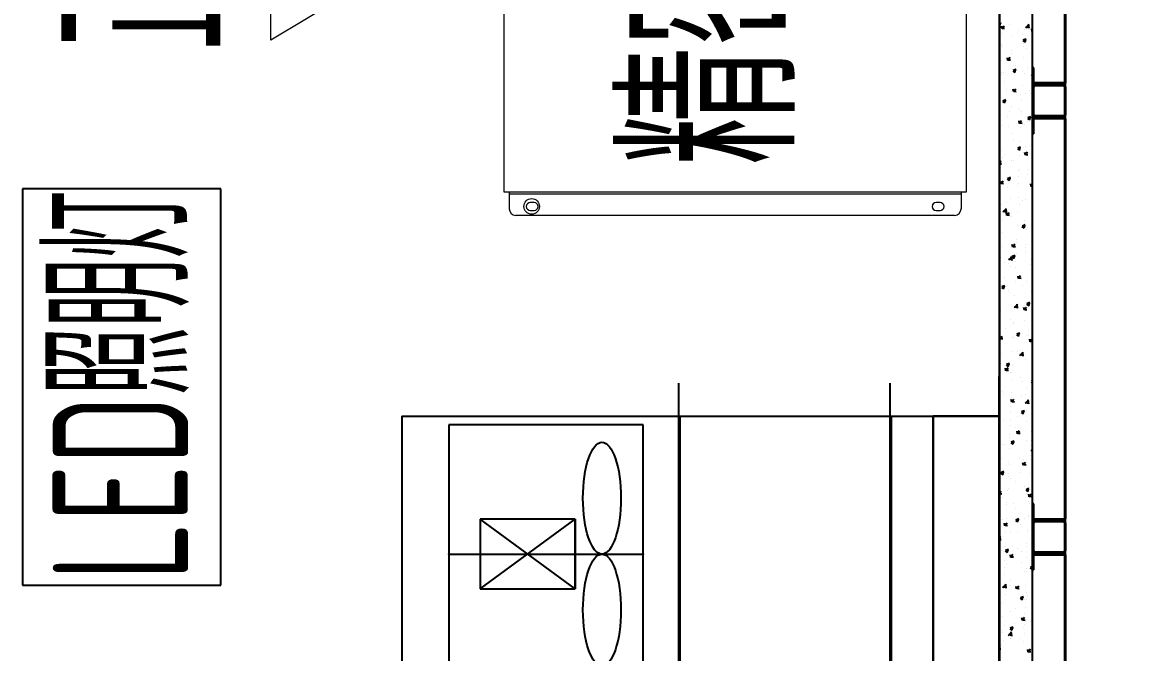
# Model space of a CAD drawing. Extents: x 758840 to 1108724, y -102573 to 143521.
# Drawn here: x 862111 to 863814, y 71585 to 72539 of the extents above; entities that cross this region are included whole.
import ezdxf
from ezdxf.enums import TextEntityAlignment as Align

# ---------------------------------------------------------------- set-up
doc = ezdxf.new("R2010")
doc.units = 0
doc.header["$LTSCALE"] = 1000
doc.header["$MEASUREMENT"] = 0
doc.linetypes.add('DASHDOT', pattern=[1, 0.5, -0.25, 0, -0.25])
for name, color, linetype in [('02电气-设备', 255, 'Continuous'), ('0421-暖通-风管-变压器区域排风', 3, 'Continuous'), ('DX', 3, 'DASHDOT'), ('LWIRE', 1, 'Continuous')]:
    doc.layers.add(name, color=color, linetype=linetype)
doc.layers.add('ACS_KT_LH', color=51, linetype='ACS-LH', lineweight=60)
doc.styles.add('Huarun_ziti', font='gbenor.shx', dxfattribs={"width": 0.7, "bigfont": 'gbcbig.shx'})
doc.styles.get("Standard").update_dxf_attribs({"font": 'gbenor.shx', "bigfont": 'gbcbig.shx'})
doc.styles.add('TSSD_Dimension', font='Tssdeng.shx', dxfattribs={"width": 0.7, "bigfont": 'tssdchn.shx'})
doc.styles.add('宋体', font='', dxfattribs={"width": 0.7})
doc.styles.get('宋体').set_extended_font_data('SimSun')
doc.linetypes.add('ACS-LH', pattern='A,1,-0.25,1,-0.25,1,-0.25,1,-0.4,["LH",宋体,S=0.25,R=0,X=-0.2,Y=-0.1],-0.4', length=5.55)

# ---------------------------------------------------------------- blocks, each defined once
blk = doc.blocks.new('空调新风一体机')
at = {"layer": 'ACS_KT_LH', "linetype": 'ByBlock', "lineweight": 15}
for p, q in [((304.8, 1052.5), (632.7, 1052.5)), ((468.7, 779.5), (304.8, 1052.5)), ((632.7, 1052.5), (468.7, 779.5))]:
    blk.add_line(p, q, dxfattribs=at)
at = {"layer": 'DX', "linetype": 'ByBlock', "lineweight": 13}
for p, q in [((39.6, 18.1), (39.6, 681.8)), ((71.9, 691.8), (49.6, 691.8)), ((71.9, 8.1), (71.9, 691.8)), ((74.6, 691.8), (71.9, 691.8)), ((74.6, 8.1), (74.6, 691.8)), ((875.4, 691.8), (875.4, 8.1)), ((875.4, 691.8), (878.1, 691.8)), ((878.1, 691.8), (878.1, 8.1)), ((878.1, 691.8), (900.4, 691.8)), ((910.4, 681.8), (910.4, 18.1)), ((47, 660), (47, 654)), ((59, 654), (59, 660)), ((891, 660), (891, 654)), ((903, 654), (903, 660)), ((47, 46), (47, 40)), ((59, 40), (59, 46)), ((891, 46), (891, 40)), ((903, 40), (903, 46)), ((71.9, 8.1), (49.6, 8.1)), ((74.6, 8.1), (71.9, 8.1)), ((875.4, 8.1), (878.1, 8.1)), ((878.1, 8.1), (900.4, 8.1))]:
    blk.add_line(p, q, dxfattribs=at)
blk.add_lwpolyline([(75, 700), (75, 0), (875, 0), (875, 700)], close=True, dxfattribs=at)
blk.add_circle((53.1, 657.8), 11.8, dxfattribs=at)
for centre, radius, start, end in [((49.6, 681.8), 10, 90, 180), ((900.4, 681.8), 10, 0, 90), ((53, 660), 6, 0, 180), ((897, 660), 6, 0, 180), ((53, 654), 6, 180, 0), ((897, 654), 6, 180, 0), ((53, 46), 6, 0, 180), ((897, 46), 6, 0, 180), ((53, 40), 6, 180, 0), ((897, 40), 6, 180, 0), ((49.6, 18.1), 10, 180, 270), ((900.4, 18.1), 10, 270, 0)]:
    blk.add_arc(centre, radius, start, end, dxfattribs=at)
at = {"linetype": 'ByBlock', "lineweight": 15}
blk.add_text('正面', height=250, dxfattribs=at).set_placement((287.2, 1115.2))
at = {"layer": 'LWIRE', "lineweight": -3}
blk.add_text('精密空调', height=250, dxfattribs=at).set_placement((114.9, 259.7))
blk = doc.blocks.new('BD4-PAL0101-HVPM01')
at = {"layer": '02电气-设备'}
for p, q in [((8394880.4, -4140761.4), (8394880.4, -4143637.4)), ((8394880.4, -4140761.4), (8394880.4, -4143637.4)), ((8394880.4, -4143637.4), (8394880.4, -4140767.4)), ((8394930.4, -4143637.4), (8394930.4, -4140761.4)), ((8394980.4, -4143637.4), (8394980.4, -4140761.4)), ((8394978.4, -4141726.4), (8394978.4, -4141839.2)), ((8394980.4, -4141726.4), (8394980.4, -4141839.2)), ((8394880.4, -4141751.5), (8394881, -4141751.9)), ((8394881, -4141751.9), (8394882.3, -4141748.1)), ((8394884.3, -4141757.5), (8394883.5, -4141753.5)), ((8394884.3, -4141756.3), (8394887.4, -4141752.7)), ((8394884.3, -4141756.4), (8394888.1, -4141756.7)), ((8394895.3, -4141751), (8394895.3, -4141751)), ((8394919.5, -4141754.5), (8394925.2, -4141755.3)), ((8394920.1, -4141755.8), (8394925.1, -4141750.6)), ((8394925, -4141756.7), (8394924.3, -4141750.7)), ((8394929.8, -4141761.4), (8394929.1, -4141757.5)), ((8394929.2, -4141752.4), (8394929.2, -4141752.4)), ((8394884.9, -4141763.8), (8394884.9, -4141763.8)), ((8394898.7, -4141767.6), (8394898.7, -4141767.6)), ((8394908.7, -4141759.5), (8394908.7, -4141759.5)), ((8394914.6, -4141765.5), (8394914.6, -4141765.5)), ((8394916.3, -4141774.1), (8394920.8, -4141772.4)), ((8394917.9, -4141759), (8394917.9, -4141759)), ((8394918.9, -4141777.5), (8394920.2, -4141773.6)), ((8394920.3, -4141775), (8394920.3, -4141775)), ((8394929.9, -4141760.3), (8394930.4, -4141759.7)), ((8394929.9, -4141760.4), (8394930.4, -4141760.4)), ((8394882.7, -4141783.3), (8394882.7, -4141783.3)), ((8394883.2, -4141781.4), (8394883.2, -4141781.4)), ((8394884.1, -4141784.9), (8394884.1, -4141784.9)), ((8394897.9, -4141790.5), (8394897.9, -4141790.5)), ((8394915.7, -4141775.3), (8394918.9, -4141777.5)), ((8394916.6, -4141784.7), (8394916.6, -4141784.7)), ((8394917.1, -4141780.2), (8394917.1, -4141780.2)), ((8394921.9, -4141787.4), (8394921.9, -4141787.4)), ((8394882, -4141792.6), (8394882, -4141792.6)), ((8394883.4, -4141806.1), (8394883.4, -4141806.1)), ((8394893.1, -4141805.2), (8394892.4, -4141801.2)), ((8394893.1, -4141804.2), (8394896.9, -4141804.5)), ((8394893.2, -4141804.1), (8394896.2, -4141800.4)), ((8394898.4, -4141795.3), (8394898.4, -4141795.3)), ((8394916.3, -4141801.3), (8394916.3, -4141801.3)), ((8394881.2, -4141815.6), (8394881.2, -4141815.6)), ((8394883.7, -4141824.2), (8394883.7, -4141824.2)), ((8394885.7, -4141823.9), (8394885.7, -4141823.9)), ((8394900.3, -4141821.4), (8394903.5, -4141823.5)), ((8394900.9, -4141820.1), (8394905.3, -4141818.4)), ((8394903.4, -4141823.5), (8394904.7, -4141819.7)), ((8394904.2, -4141817.2), (8394904.2, -4141817.2)), ((8394905.2, -4141812.4), (8394905.2, -4141812.4)), ((8394915.6, -4141822.5), (8394915.6, -4141822.5)), ((8394917.6, -4141825.7), (8394917.6, -4141825.7)), ((8394922.7, -4141817.5), (8394922.7, -4141817.5)), ((8394928.6, -4141828.1), (8394930.4, -4141826.2)), ((8394930.4, -4141839.2), (8394930.4, -4141816.4)), ((8394932.4, -4141816.4), (8394930.4, -4141816.4)), ((8394932.4, -4141839.2), (8394932.4, -4141816.4)), ((8394882.6, -4141827.2), (8394882.6, -4141827.2)), ((8394888.5, -4141837.5), (8394888.5, -4141837.5)), ((8394928, -4141826.8), (8394930.4, -4141827.2)), ((8394928.6, -4141832.2), (8394928.6, -4141832.2)), ((8394978.2, -4141839.4), (8394932.6, -4141839.4)), ((8394978.2, -4141841.4), (8394932.6, -4141841.4)), ((8394934.4, -4141841.4), (8394976.4, -4141841.4)), ((8394881.8, -4141848.4), (8394881.8, -4141848.4)), ((8394891.6, -4141849.4), (8394891.6, -4141849.4)), ((8394901.9, -4141853), (8394901.2, -4141849)), ((8394902, -4141851.9), (8394905, -4141848.2)), ((8394902, -4141851.9), (8394905.7, -4141852.3)), ((8394911.9, -4141857.2), (8394911.9, -4141857.2)), ((8394914.8, -4141843.6), (8394914.8, -4141843.6)), ((8394920.1, -4141855.4), (8394920.1, -4141855.4)), ((8394925.5, -4141850.9), (8394925.5, -4141850.9)), ((8394927.8, -4141855.1), (8394927.8, -4141855.1)), ((8394930.4, -4141887.4), (8394930.4, -4141845.4)), ((8394932.4, -4141887.4), (8394932.4, -4141845.4)), ((8394934.4, -4141843.4), (8394976.4, -4141843.4)), ((8394978.4, -4141845.4), (8394978.4, -4141887.4)), ((8394980.4, -4141845.4), (8394980.4, -4141887.4)), ((8394881, -4141869.5), (8394881, -4141869.5)), ((8394883, -4141861.8), (8394883, -4141861.8)), ((8394884.8, -4141867.4), (8394888, -4141869.6)), ((8394885.4, -4141866.2), (8394889.9, -4141864.5)), ((8394888, -4141869.6), (8394889.3, -4141865.7)), ((8394898.2, -4141875.7), (8394898.2, -4141875.7)), ((8394914, -4141864.7), (8394914, -4141864.7)), ((8394892.6, -4141890.4), (8394892.6, -4141890.4)), ((8394895.2, -4141882.3), (8394895.2, -4141882.3)), ((8394911.1, -4141880.2), (8394911.1, -4141880.2)), ((8394913.1, -4141883.3), (8394913.1, -4141883.3)), ((8394913.3, -4141885.9), (8394913.3, -4141885.9)), ((8394922.8, -4141893), (8394925.9, -4141895.1)), ((8394923.3, -4141891.7), (8394927.8, -4141890)), ((8394925.9, -4141895.1), (8394927.2, -4141891.3)), ((8394926.5, -4141891.8), (8394926.5, -4141891.8)), ((8394930.4, -4141916.4), (8394930.4, -4141893.6)), ((8394932.4, -4141916.4), (8394932.4, -4141893.6)), ((8394978.2, -4141891.4), (8394932.6, -4141891.4)), ((8394932.6, -4141891.4), (8394978.2, -4141891.4)), ((8394932.6, -4141893.4), (8394978.2, -4141893.4)), ((8394976.4, -4141889.4), (8394934.4, -4141889.4)), ((8394976.4, -4141891.4), (8394934.4, -4141891.4)), ((8394978.4, -4141893.6), (8394978.4, -4142499.2)), ((8394980.4, -4141893.6), (8394980.4, -4142499.2)), ((8394885.5, -4141904.3), (8394885.5, -4141904.3)), ((8394894.4, -4141905.2), (8394894.4, -4141905.2)), ((8394910.7, -4141900.8), (8394910, -4141896.8)), ((8394910.8, -4141899.6), (8394913.8, -4141896)), ((8394910.8, -4141899.7), (8394914.6, -4141900)), ((8394912.5, -4141907), (8394912.5, -4141907)), ((8394918.5, -4141902.1), (8394918.5, -4141902.1)), ((8394922.5, -4141897.9), (8394922.5, -4141897.9)), ((8394900.5, -4141915.6), (8394900.5, -4141915.6)), ((8394901.8, -4141927.1), (8394901.8, -4141927.1)), ((8394911.7, -4141928.1), (8394911.7, -4141928.1)), ((8394932.4, -4141916.4), (8394930.4, -4141916.4)), ((8394882.8, -4141942.2), (8394882.8, -4141942.2)), ((8394907.3, -4141939), (8394910.5, -4141941.2)), ((8394907.9, -4141937.8), (8394912.3, -4141936.1)), ((8394910.5, -4141941.2), (8394911.7, -4141937.3)), ((8394919.5, -4141948.5), (8394918.8, -4141944.5)), ((8394919.6, -4141947.4), (8394922.6, -4141943.7)), ((8394919.9, -4141935.8), (8394919.9, -4141935.8)), ((8394880.4, -4141959.4), (8394882.6, -4141957.2)), ((8394880.4, -4141961.6), (8394882.7, -4141961.9)), ((8394882.5, -4141963.3), (8394881.8, -4141957.3)), ((8394885.1, -4141952.1), (8394885.1, -4141952.1)), ((8394888.1, -4141948), (8394888.1, -4141948)), ((8394898.1, -4141956.1), (8394898.1, -4141956.1)), ((8394901.5, -4141956.6), (8394901.5, -4141956.6)), ((8394910.9, -4141949.3), (8394910.9, -4141949.3)), ((8394919.6, -4141947.5), (8394923.4, -4141947.8)), ((8394922, -4141949.5), (8394922, -4141949.5)), ((8394925.2, -4141946.9), (8394925.2, -4141946.9)), ((8394908.5, -4141971.9), (8394908.5, -4141971.9)), ((8394910.2, -4141970.4), (8394910.2, -4141970.4)), ((8394922.3, -4141978.4), (8394922.3, -4141978.4)), ((8394924.3, -4141969.8), (8394924.3, -4141969.8)), ((8394882.8, -4141992.3), (8394882, -4141988.3)), ((8394882.8, -4141991.2), (8394885.9, -4141987.5)), ((8394882.8, -4141991.3), (8394886.6, -4141991.6)), ((8394885.3, -4141984.7), (8394885.3, -4141984.7)), ((8394891.8, -4141985.1), (8394895, -4141987.2)), ((8394892.4, -4141983.8), (8394896.9, -4141982.1)), ((8394895, -4141987.2), (8394896.3, -4141983.4)), ((8394907.6, -4141994.9), (8394907.6, -4141994.9)), ((8394909.4, -4141981.7), (8394909.4, -4141981.7)), ((8394909.4, -4141991.6), (8394909.4, -4141991.6)), ((8394928.3, -4141996.3), (8394927.6, -4141992.3)), ((8394928.4, -4141995.2), (8394930.4, -4141992.7)), ((8394928.4, -4141995.2), (8394930.4, -4141995.4)), ((8393702.3, -4141999.4), (8393402.3, -4141999.4)), ((8393402.3, -4141999.4), (8393402.3, -4142599.4)), ((8393702.3, -4142599.4), (8393702.3, -4141999.4)), ((8394891.7, -4141997), (8394891.7, -4141997)), ((8394908.6, -4142012.7), (8394908.6, -4142012.7)), ((8394929.8, -4142010.7), (8394930.4, -4142011.1)), ((8394930.3, -4142009.4), (8394930.4, -4142009.4)), ((8394880.4, -4142028.5), (8394881.4, -4142028.2)), ((8394880.4, -4142030.7), (8394880.8, -4142029.4)), ((8394882.7, -4142022.6), (8394882.7, -4142022.6)), ((8394886, -4142034.7), (8394891, -4142029.6)), ((8394890.9, -4142035.7), (8394890.2, -4142029.7)), ((8394890.9, -4142019.9), (8394890.9, -4142019.9)), ((8394897, -4142014.2), (8394897, -4142014.2)), ((8394910.4, -4142022.7), (8394910.4, -4142022.7)), ((8394915, -4142016.7), (8394915, -4142016.7)), ((8394919.7, -4142016.2), (8394919.7, -4142016.2)), ((8394884.4, -4142046.5), (8394884.4, -4142046.5)), ((8394885.4, -4142033.4), (8394891.1, -4142034.3)), ((8394891.6, -4142040.1), (8394890.9, -4142036.1)), ((8394891.7, -4142038.9), (8394894.7, -4142035.3)), ((8394891.7, -4142039), (8394895.4, -4142039.4)), ((8394897.9, -4142036.5), (8394897.9, -4142036.5)), ((8394898.3, -4142041.8), (8394898.3, -4142041.8)), ((8394907.9, -4142033.8), (8394907.9, -4142033.8)), ((8394907.1, -4142055), (8394907.1, -4142055)), ((8394914.3, -4142056.7), (8394917.5, -4142058.8)), ((8394914.9, -4142055.4), (8394919.3, -4142053.7)), ((8394917.5, -4142058.8), (8394918.7, -4142055)), ((8394918.3, -4142047.9), (8394918.3, -4142047.9)), ((8394921.7, -4142061.6), (8394921.7, -4142061.6)), ((8394922.1, -4142058.8), (8394922.1, -4142058.8)), ((8394881.6, -4142066.8), (8394881.6, -4142066.8)), ((8394885.1, -4142065.1), (8394885.1, -4142065.1)), ((8394905.9, -4142080.4), (8394905.9, -4142080.4)), ((8394906.3, -4142076.1), (8394906.3, -4142076.1)), ((8394885.4, -4142087.5), (8394885.4, -4142087.5)), ((8394900.4, -4142087.8), (8394899.7, -4142083.8)), ((8394900.5, -4142086.7), (8394903.5, -4142083)), ((8394900.5, -4142086.8), (8394904.3, -4142087.1)), ((8394905, -4142086.6), (8394905, -4142086.6)), ((8394905.5, -4142097.3), (8394905.5, -4142097.3)), ((8394919.3, -4142088.9), (8394919.3, -4142088.9)), ((8394919.5, -4142096.7), (8394919.5, -4142096.7)), ((8394920.9, -4142084.5), (8394920.9, -4142084.5)), ((8394882.5, -4142103), (8394882.5, -4142103)), ((8394888.3, -4142111.6), (8394888.3, -4142111.6)), ((8394893.3, -4142112.6), (8394893.3, -4142112.6)), ((8394893.9, -4142105.8), (8394899.5, -4142106.7)), ((8394894.5, -4142107.1), (8394899.4, -4142101.9)), ((8394899.3, -4142108), (8394898.6, -4142102)), ((8394898.9, -4142102.8), (8394902, -4142104.9)), ((8394899.4, -4142101.5), (8394903.9, -4142099.8)), ((8394902, -4142104.9), (8394903.3, -4142101)), ((8394904.2, -4142109.6), (8394904.2, -4142109.6)), ((8394927.1, -4142114.1), (8394927.1, -4142114.1)), ((8394928.2, -4142106.4), (8394928.2, -4142106.4)), ((8394897.7, -4142117), (8394897.7, -4142117)), ((8394904.8, -4142118.4), (8394904.8, -4142118.4)), ((8394909.2, -4142135.6), (8394908.5, -4142131.6)), ((8394909.3, -4142134.5), (8394912.3, -4142130.8)), ((8394911.5, -4142131.4), (8394911.5, -4142131.4)), ((8394880.9, -4142145.1), (8394880.9, -4142145.1)), ((8394883.4, -4142148.8), (8394886.6, -4142150.9)), ((8394884, -4142147.5), (8394888.4, -4142145.8)), ((8394884.9, -4142145.5), (8394884.9, -4142145.5)), ((8394886.6, -4142150.9), (8394887.8, -4142147.1)), ((8394887.5, -4142134.6), (8394887.5, -4142134.6)), ((8394904, -4142139.5), (8394904, -4142139.5)), ((8394909.3, -4142134.5), (8394913.1, -4142134.9)), ((8394914.8, -4142146.5), (8394914.8, -4142146.5)), ((8394921.9, -4142139.2), (8394921.9, -4142139.2)), ((8394894.3, -4142153.6), (8394894.3, -4142153.6)), ((8394894.8, -4142156.5), (8394894.8, -4142156.5)), ((8394903.2, -4142160.7), (8394903.2, -4142160.7)), ((8394928.2, -4142155), (8394928.2, -4142155)), ((8394882.3, -4142183.4), (8394882.3, -4142183.4)), ((8394902.2, -4142178.8), (8394902.2, -4142178.8)), ((8394902.3, -4142178.2), (8394907.9, -4142179)), ((8394902.4, -4142181.8), (8394902.4, -4142181.8)), ((8394902.9, -4142179.4), (8394907.8, -4142174.3)), ((8394907.7, -4142180.4), (8394907, -4142174.4)), ((8394918, -4142183.4), (8394917.3, -4142179.4)), ((8394918.1, -4142182.2), (8394921.2, -4142178.6)), ((8394918.1, -4142182.3), (8394921.9, -4142182.6)), ((8394918.2, -4142176.2), (8394918.2, -4142176.2)), ((8394919.3, -4142177.1), (8394919.3, -4142177.1)), ((8394921.3, -4142174.4), (8394924.5, -4142176.5)), ((8394921.9, -4142173.1), (8394926.3, -4142171.4)), ((8394924.5, -4142176.5), (8394925.7, -4142172.7)), ((8394897.5, -4142197.4), (8394897.5, -4142197.4)), ((8394917.4, -4142199.2), (8394917.4, -4142199.2)), ((8394889.8, -4142211.2), (8394889.8, -4142211.2)), ((8394901.5, -4142201.3), (8394901.5, -4142201.3)), ((8394901.7, -4142203), (8394901.7, -4142203)), ((8394906.4, -4142219.1), (8394910.9, -4142217.4)), ((8394923.7, -4142212.7), (8394923.7, -4142212.7)), ((8394881.3, -4142227.1), (8394880.6, -4142223.2)), ((8394881.3, -4142226.1), (8394885.1, -4142226.4)), ((8394881.4, -4142226), (8394884.4, -4142222.4)), ((8394884.7, -4142225.9), (8394884.7, -4142225.9)), ((8394884.8, -4142226.3), (8394884.8, -4142226.3)), ((8394900.7, -4142224.2), (8394900.7, -4142224.2)), ((8394900.9, -4142224.1), (8394900.9, -4142224.1)), ((8394903.2, -4142219.8), (8394903.2, -4142219.8)), ((8394905.9, -4142220.4), (8394909, -4142222.5)), ((8394909, -4142222.5), (8394910.3, -4142218.7)), ((8394921.7, -4142219.6), (8394921.7, -4142219.6)), ((8394924.7, -4142221.1), (8394924.7, -4142221.1)), ((8394926.8, -4142231.1), (8394926.1, -4142227.1)), ((8394926.9, -4142230), (8394930, -4142226.3)), ((8394926.9, -4142230.1), (8394930.4, -4142230.4)), ((8394884, -4142249.3), (8394884, -4142249.3)), ((8394900.1, -4142245.2), (8394900.1, -4142245.2)), ((8394908, -4142246.1), (8394908, -4142246.1)), ((8394910.7, -4142250.5), (8394916.3, -4142251.4)), ((8394911.1, -4142244.9), (8394911.1, -4142244.9)), ((8394911.3, -4142251.8), (8394916.2, -4142246.7)), ((8394916.1, -4142252.8), (8394915.4, -4142246.8)), ((8394882.1, -4142263.8), (8394882.1, -4142263.8)), ((8394890.4, -4142266.5), (8394893.6, -4142268.6)), ((8394891, -4142265.2), (8394895.4, -4142263.5)), ((8394893.6, -4142268.6), (8394894.8, -4142264.7)), ((8394899.4, -4142266.4), (8394899.4, -4142266.4)), ((8394919.1, -4142257.5), (8394919.1, -4142257.5)), ((8394890.1, -4142274.9), (8394889.4, -4142270.9)), ((8394890.2, -4142273.8), (8394893.2, -4142270.1)), ((8394890.2, -4142273.9), (8394894, -4142274.2)), ((8394891.3, -4142271.2), (8394891.3, -4142271.2)), ((8394897.3, -4142277.8), (8394897.3, -4142277.8)), ((8394898.7, -4142277.4), (8394898.7, -4142277.4)), ((8394912.1, -4142285.9), (8394912.1, -4142285.9)), ((8394898.6, -4142287.5), (8394898.6, -4142287.5)), ((8394914.7, -4142290.9), (8394914.7, -4142290.9)), ((8394921.6, -4142300), (8394921.6, -4142300)), ((8394928.3, -4142292), (8394930.4, -4142293.4)), ((8394928.9, -4142290.8), (8394930.4, -4142290.2)), ((8394884.5, -4142306.4), (8394884.5, -4142306.4)), ((8394886.1, -4142309.7), (8394886.1, -4142309.7)), ((8394897.8, -4142308.6), (8394897.8, -4142308.6)), ((8394898, -4142316), (8394898, -4142316)), ((8394898.9, -4142322.7), (8394898.2, -4142318.7)), ((8394899, -4142321.5), (8394902, -4142317.9)), ((8394913.9, -4142313.9), (8394913.9, -4142313.9)), ((8394919.7, -4142324.2), (8394924.7, -4142319)), ((8394919.9, -4142311.1), (8394919.9, -4142311.1)), ((8394924.5, -4142325.1), (8394923.8, -4142319.1)), ((8394897, -4142329.8), (8394897, -4142329.8)), ((8394899, -4142321.6), (8394902.8, -4142322)), ((8394913.4, -4142336.8), (8394917.9, -4142335.1)), ((8394916, -4142340.2), (8394917.3, -4142336.4)), ((8394919.1, -4142322.9), (8394924.8, -4142323.8)), ((8394921.3, -4142335.8), (8394921.3, -4142335.8)), ((8394929.6, -4142325.3), (8394929.6, -4142325.3)), ((8394881.3, -4142341), (8394881.3, -4142341)), ((8394881.9, -4142344.2), (8394881.9, -4142344.2)), ((8394887.1, -4142350.7), (8394887.1, -4142350.7)), ((8394896.3, -4142350.9), (8394896.3, -4142350.9)), ((8394897.2, -4142338.9), (8394897.2, -4142338.9)), ((8394907.6, -4142343.6), (8394907.6, -4142343.6)), ((8394912.9, -4142338.1), (8394916, -4142340.2)), ((8394918.9, -4142337.9), (8394918.9, -4142337.9)), ((8394921, -4142352.1), (8394921, -4142352.1)), ((8394928.9, -4142346.5), (8394928.9, -4142346.5)), ((8394880.5, -4142364), (8394880.5, -4142364)), ((8394897.1, -4142358.2), (8394897.1, -4142358.2)), ((8394904.6, -4142360.8), (8394904.6, -4142360.8)), ((8394907.7, -4142370.4), (8394907, -4142366.4)), ((8394907.8, -4142369.3), (8394910.8, -4142365.6)), ((8394907.8, -4142369.4), (8394911.6, -4142369.7)), ((8394928.1, -4142367.6), (8394928.1, -4142367.6)), ((8394884.3, -4142386.8), (8394884.3, -4142386.8)), ((8394887.9, -4142385.9), (8394887.9, -4142385.9)), ((8394895, -4142375.8), (8394895, -4142375.8)), ((8394895.5, -4142372.1), (8394895.5, -4142372.1)), ((8394897.4, -4142384.1), (8394900.6, -4142386.3)), ((8394898, -4142382.8), (8394902.4, -4142381.1)), ((8394900.6, -4142386.2), (8394901.8, -4142382.4)), ((8394921.4, -4142380.4), (8394921.4, -4142380.4)), ((8394928, -4142380.6), (8394928, -4142380.6)), ((8394928.8, -4142377.3), (8394928.8, -4142377.3)), ((8394894.7, -4142393.2), (8394894.7, -4142393.2)), ((8394927.2, -4142403.5), (8394927.2, -4142403.5)), ((8394927.3, -4142388.7), (8394927.3, -4142388.7)), ((8394927.5, -4142395.3), (8394930.4, -4142395.7)), ((8394928.1, -4142396.5), (8394930.4, -4142394.2)), ((8394882.6, -4142408.3), (8394882.6, -4142408.3)), ((8394894, -4142414.3), (8394894, -4142414.3)), ((8394896, -4142416.8), (8394896, -4142416.8)), ((8394911.3, -4142405.6), (8394911.3, -4142405.6)), ((8394916.5, -4142418.2), (8394915.8, -4142414.2)), ((8394916.5, -4142409.7), (8394916.5, -4142409.7)), ((8394916.6, -4142417.1), (8394919.7, -4142413.4)), ((8394916.6, -4142417.1), (8394920.4, -4142417.5)), ((8394918.8, -4142418.3), (8394918.8, -4142418.3)), ((8394926.6, -4142409.9), (8394926.6, -4142409.9)), ((8394929.9, -4142418.2), (8394929.9, -4142418.2)), ((8394881.7, -4142424.6), (8394881.7, -4142424.6)), ((8394882, -4142430.2), (8394885.1, -4142432.3)), ((8394882.5, -4142428.9), (8394887, -4142427.2)), ((8394885.1, -4142432.3), (8394886.4, -4142428.5)), ((8394893.2, -4142435.5), (8394893.2, -4142435.5)), ((8394894.6, -4142430.7), (8394894.6, -4142430.7)), ((8394896.9, -4142438.6), (8394896.9, -4142438.6)), ((8394910.4, -4142428.6), (8394910.4, -4142428.6)), ((8394925.8, -4142431), (8394925.8, -4142431)), ((8394893.7, -4142453.6), (8394893.7, -4142453.6)), ((8394903.8, -4142442), (8394903.8, -4142442)), ((8394917.8, -4142450.4), (8394917.8, -4142450.4)), ((8394919.9, -4142455.7), (8394923, -4142457.9)), ((8394920.4, -4142454.5), (8394924.9, -4142452.8)), ((8394923, -4142457.9), (8394924.3, -4142454)), ((8394925, -4142452.1), (8394925, -4142452.1)), ((8394880.4, -4142460.2), (8394882.9, -4142457.2)), ((8394880.4, -4142461), (8394883.7, -4142461.3)), ((8394884.2, -4142467.2), (8394884.2, -4142467.2)), ((8394892.4, -4142456.6), (8394892.4, -4142456.6)), ((8394921.2, -4142460.8), (8394921.2, -4142460.8)), ((8394924.2, -4142473.3), (8394924.2, -4142473.3)), ((8394925.3, -4142466), (8394924.6, -4142462)), ((8394925.4, -4142464.8), (8394928.5, -4142461.2)), ((8394925.4, -4142464.9), (8394929.2, -4142465.2)), ((8394891.5, -4142474.4), (8394891.5, -4142474.4)), ((8394891.6, -4142477.8), (8394891.6, -4142477.8)), ((8394901.1, -4142475.5), (8394901.1, -4142475.5)), ((8394904.9, -4142483), (8394904.9, -4142483)), ((8394925.4, -4142475.9), (8394925.4, -4142475.9)), ((8394930.4, -4142499.2), (8394930.4, -4142476.4)), ((8394932.4, -4142476.4), (8394930.4, -4142476.4)), ((8394932.4, -4142499.2), (8394932.4, -4142476.4)), ((8394881.5, -4142505.1), (8394881.5, -4142505.1)), ((8394884.4, -4142500.5), (8394884.4, -4142500.5)), ((8394888.6, -4142509.7), (8394887.9, -4142505.8)), ((8394888.7, -4142508.6), (8394891.7, -4142505)), ((8394890.9, -4142498.9), (8394890.9, -4142498.9)), ((8394904.4, -4142501.8), (8394907.6, -4142503.9)), ((8394905, -4142500.5), (8394909.4, -4142498.8)), ((8394907.6, -4142503.9), (8394908.8, -4142500.1)), ((8394918.6, -4142498.7), (8394918.6, -4142498.7)), ((8394923.5, -4142494.4), (8394923.5, -4142494.4)), ((8394924.5, -4142495.3), (8394924.5, -4142495.3)), ((8394930.4, -4142547.4), (8394930.4, -4142505.4)), ((8394932.4, -4142547.4), (8394932.4, -4142505.4)), ((8394978.2, -4142499.4), (8394932.6, -4142499.4)), ((8394978.2, -4142501.4), (8394932.6, -4142501.4)), ((8394934.4, -4142501.4), (8394976.4, -4142501.4)), ((8394934.4, -4142503.4), (8394976.4, -4142503.4)), ((8394978.4, -4142505.4), (8394978.4, -4142547.4)), ((8394980.4, -4142505.4), (8394980.4, -4142547.4)), ((8394888.7, -4142508.7), (8394892.5, -4142509)), ((8394890.1, -4142520), (8394890.1, -4142520)), ((8394896.7, -4142519), (8394896.7, -4142519)), ((8394907.8, -4142520.3), (8394907.8, -4142520.3)), ((8394912.7, -4142508.1), (8394912.7, -4142508.1)), ((8394922.7, -4142515.6), (8394922.7, -4142515.6)), ((8394923.7, -4142518.2), (8394923.7, -4142518.2)), ((8394880.4, -4142527.4), (8394882.2, -4142525.6)), ((8394880.4, -4142530.1), (8394882.2, -4142530.4)), ((8394882, -4142531.7), (8394881.3, -4142525.7)), ((8394889.3, -4142541.2), (8394889.3, -4142541.2)), ((8394900.4, -4142540.6), (8394900.4, -4142540.6)), ((8394921, -4142541.2), (8394921, -4142541.2)), ((8394921.9, -4142536.7), (8394921.9, -4142536.7)), ((8394884, -4142547.6), (8394884, -4142547.6)), ((8394889, -4142547.8), (8394892.1, -4142550)), ((8394889.5, -4142546.6), (8394894, -4142544.8)), ((8394891.1, -4142545.3), (8394891.1, -4142545.3)), ((8394892.1, -4142550), (8394893.4, -4142546.1)), ((8394897.4, -4142557.5), (8394896.7, -4142553.5)), ((8394897.5, -4142556.4), (8394900.5, -4142552.7)), ((8394897.5, -4142556.5), (8394901.3, -4142556.8)), ((8394907, -4142543.3), (8394907, -4142543.3)), ((8394913.8, -4142549.1), (8394913.8, -4142549.1)), ((8394921.2, -4142557.8), (8394921.2, -4142557.8)), ((8394930.4, -4142576.4), (8394930.4, -4142553.6)), ((8394932.4, -4142576.4), (8394932.4, -4142553.6)), ((8394978.2, -4142551.4), (8394932.6, -4142551.4)), ((8394932.6, -4142551.4), (8394978.2, -4142551.4)), ((8394932.6, -4142553.4), (8394978.2, -4142553.4)), ((8394976.4, -4142549.4), (8394934.4, -4142549.4)), ((8394976.4, -4142551.4), (8394934.4, -4142551.4)), ((8394978.4, -4142553.6), (8394978.4, -4142719.4)), ((8394980.4, -4142553.6), (8394980.4, -4142719.4)), ((8394887.7, -4142572.9), (8394887.7, -4142572.9)), ((8394888.5, -4142562.3), (8394888.5, -4142562.3)), ((8394890.3, -4142568.3), (8394890.3, -4142568.3)), ((8394914.3, -4142565.1), (8394914.3, -4142565.1)), ((8394921.6, -4142574.3), (8394921.6, -4142574.3)), ((8394926.9, -4142573.4), (8394930, -4142575.5)), ((8394927.4, -4142572.1), (8394930.4, -4142571)), ((8394930, -4142575.5), (8394930.4, -4142574.3)), ((8394881.3, -4142585.5), (8394881.3, -4142585.5)), ((8394887.8, -4142583.4), (8394887.8, -4142583.4)), ((8394897.6, -4142590.2), (8394897.6, -4142590.2)), ((8394918.4, -4142579.1), (8394918.4, -4142579.1)), ((8394920.4, -4142579), (8394920.4, -4142579)), ((8394932.4, -4142576.4), (8394930.4, -4142576.4)), ((8393402.3, -4142599.4), (8393702.3, -4142599.4)), ((8394885, -4142601.9), (8394890.7, -4142602.7)), ((8394885.6, -4142603.1), (8394890.6, -4142598)), ((8394887, -4142604.6), (8394887, -4142604.6)), ((8394890.5, -4142604.1), (8394889.8, -4142598.1)), ((8394896.6, -4142599.4), (8394896.6, -4142599.4)), ((8394906.2, -4142605.3), (8394905.5, -4142601.3)), ((8394906.3, -4142604.1), (8394909.4, -4142600.5)), ((8394906.3, -4142604.2), (8394910.1, -4142604.6)), ((8394909.3, -4142606.8), (8394909.3, -4142606.8)), ((8394919.6, -4142600.1), (8394919.6, -4142600.1)), ((8394880.9, -4142615.2), (8394880.9, -4142615.2)), ((8394886.2, -4142625.7), (8394886.2, -4142625.7)), ((8394888.8, -4142613.9), (8394888.8, -4142613.9)), ((8394911.4, -4142619.4), (8394914.6, -4142621.6)), ((8394912, -4142618.2), (8394916.4, -4142616.5)), ((8394914.6, -4142621.6), (8394915.8, -4142617.7)), ((8394918.8, -4142621.3), (8394918.8, -4142621.3)), ((8394920.8, -4142621.6), (8394920.8, -4142621.6)), ((8394921, -4142609.9), (8394921, -4142609.9)), ((8394922.7, -4142615.3), (8394922.7, -4142615.3)), ((8394883.8, -4142628), (8394883.8, -4142628)), ((8394896.6, -4142639), (8394896.6, -4142639)), ((8394904.3, -4142635), (8394904.3, -4142635)), ((8394918.1, -4142642.4), (8394918.1, -4142642.4)), ((8394920.2, -4142632.9), (8394920.2, -4142632.9)), ((8394885.5, -4142646.9), (8394885.5, -4142646.9)), ((8394887.6, -4142660), (8394887.6, -4142660)), ((8394903.5, -4142657.9), (8394903.5, -4142657.9)), ((8394915, -4142653), (8394914.3, -4142649)), ((8394915.1, -4142651.9), (8394918.2, -4142648.2)), ((8394915.1, -4142652), (8394918.9, -4142652.3)), ((8394918.2, -4142659.5), (8394918.2, -4142659.5)), ((8394927.5, -4142654.8), (8394927.5, -4142654.8)), ((8394881.2, -4142665.9), (8394881.2, -4142665.9)), ((8394884.3, -4142671.5), (8394884.3, -4142671.5)), ((8394884.7, -4142668), (8394884.7, -4142668)), ((8394893.4, -4142674.2), (8394899.1, -4142675.1)), ((8394894, -4142675.5), (8394899, -4142670.3)), ((8394896, -4142665.5), (8394899.1, -4142667.6)), ((8394896.5, -4142664.2), (8394901, -4142662.5)), ((8394898.9, -4142676.5), (8394898.2, -4142670.4)), ((8394899.1, -4142667.6), (8394900.4, -4142663.8)), ((8394917.3, -4142663.5), (8394917.3, -4142663.5)), ((8394918.2, -4142672.9), (8394918.2, -4142672.9)), ((8394880.4, -4142693.2), (8394881.4, -4142692)), ((8394883.9, -4142689.1), (8394883.9, -4142689.1)), ((8394886.8, -4142683), (8394886.8, -4142683)), ((8394896.4, -4142679.8), (8394896.4, -4142679.8)), ((8394897.7, -4142680), (8394897.7, -4142680)), ((8394910.8, -4142679.8), (8394910.8, -4142679.8)), ((8394916.5, -4142684.7), (8394916.5, -4142684.7)), ((8394880.4, -4142695.9), (8394882.2, -4142696.1)), ((8394923.9, -4142700.8), (8394923.1, -4142696.8)), ((8394923.9, -4142699.7), (8394927, -4142696)), ((8394923.9, -4142699.7), (8394927.7, -4142700.1))]:
    blk.add_line(p, q, dxfattribs=at)
for centre, radius, start, end in [((8394932.6, -4141839.2), 2.2, 180, 270), ((8394934.4, -4141845.4), 4, 90, 180), ((8394932.6, -4141839.2), 0.2, 180, 270), ((8394976.4, -4141845.4), 4, 0, 90), ((8394978.2, -4141839.2), 2.2, 270, 0), ((8394978.2, -4141839.2), 0.2, 270, 0), ((8394934.4, -4141845.4), 2, 90, 180), ((8394976.4, -4141845.4), 2, 0, 90), ((8394934.4, -4141887.4), 4, 180, 270), ((8394932.6, -4141893.6), 2.2, 90, 180), ((8394934.4, -4141887.4), 2, 180, 270), ((8394932.6, -4141893.6), 0.2, 90, 180), ((8394976.4, -4141887.4), 2, 270, 0), ((8394976.4, -4141887.4), 4, 270, 0), ((8394978.2, -4141893.6), 2.2, 0, 90), ((8394978.2, -4141893.6), 0.2, 0, 90), ((8394932.6, -4142499.2), 2.2, 180, 270), ((8394934.4, -4142505.4), 4, 90, 180), ((8394932.6, -4142499.2), 0.2, 180, 270), ((8394934.4, -4142505.4), 2, 90, 180), ((8394976.4, -4142505.4), 4, 0, 90), ((8394976.4, -4142505.4), 2, 0, 90), ((8394978.2, -4142499.2), 2.2, 270, 0), ((8394978.2, -4142499.2), 0.2, 270, 0), ((8394934.4, -4142547.4), 4, 180, 270), ((8394932.6, -4142553.6), 2.2, 90, 180), ((8394934.4, -4142547.4), 2, 180, 270), ((8394932.6, -4142553.6), 0.2, 90, 180), ((8394976.4, -4142547.4), 2, 270, 0), ((8394976.4, -4142547.4), 4, 270, 0), ((8394978.2, -4142553.6), 2.2, 0, 90), ((8394978.2, -4142553.6), 0.2, 0, 90)]:
    blk.add_arc(centre, radius, start, end, dxfattribs=at)
at = {"layer": '02电气-设备', "color": 5, "rotation": 90}
blk.add_blockref('空调新风一体机', (8394830.4, -4142079.4), dxfattribs=at)
at = {"layer": '02电气-设备', "style": 'Huarun_ziti', "width": 0.7}
blk.add_text('LED照明灯', height=204.8, rotation=90, dxfattribs=at).set_placement((8393652.9, -4142592.9))
blk = doc.blocks.new('ZLFJP')
at = {"color": 4}
for p, q in [((1, 0.5), (0, 0.5)), ((0, 0.5), (0, -0.5)), ((1, -0.5), (1, 0.5)), ((0, -0.5), (1, -0.5))]:
    blk.add_line(p, q, dxfattribs=at)
at = {"color": 7}
for p, q in [((0.1605, -0.1347), (0.6505, 0.1347)), ((0.6505, -0.1347), (0.1605, 0.1347)), ((0.6505, 0.1347), (0.1605, 0.1347)), ((0.1605, 0.1347), (0.1605, -0.1347)), ((0.6505, 0.1347), (0.6505, -0.1347)), ((0.6505, -0.1347), (0.6505, 0.1347)), ((0.1605, -0.1347), (0.6505, -0.1347))]:
    blk.add_line(p, q, dxfattribs=at)
blk.add_line((0, 0), (1, 0))
for centre in [(0.7885, 0.2161), (0.7885, -0.2161)]:
    blk.add_ellipse(centre, major_axis=(0, -0.2161), ratio=0.452975)
for p in [(0, 0), (1, 0)]:
    blk.add_point(p)
blk = doc.blocks.new('HFfh2')
for p, q in [((-4.431, 0), (-3.933, 1.945)), ((-3.933, 1.945), (-3.933, -0.007)), ((-5.847, 0), (-1.849, 0)), ((-3.431, 0), (-3.933, -1.958)), ((-1.849, 0.315), (0, 0)), ((-1.849, 0), (-1.849, 0.315)), ((-1.849, 0), (-1.849, -0.315)), ((-3.933, -1.958), (-3.933, -0.007)), ((-1.849, -0.315), (0, 0))]:
    blk.add_line(p, q)
blk = doc.blocks.new('*U485')
blk.add_line((0.35, 0), (-0.35, 0))
blk.add_circle((0, 0), 0.25)
blk = doc.blocks.new('配电区域 中压区域排风')
at = {"layer": '0421-暖通-风管-变压器区域排风', "color": 1}
for p, q in [((794546.2, 206814.7), (794546.2, 205514.7)), ((794866.2, 206814.7), (794866.2, 205514.7)), ((794381.4, 205564.7), (794381.4, 206764.7)), ((795284.9, 206764.7), (794381.4, 206764.7)), ((794481.4, 206764.7), (794381.4, 206764.7)), ((794481.4, 205564.7), (794481.4, 206764.7)), ((794864.5, 206764.7), (794544.5, 206764.7)), ((794544.5, 205564.7), (794544.5, 206764.7)), ((794864.5, 205564.7), (794864.5, 206764.7)), ((795284.9, 205564.7), (795284.9, 206764.7)), ((795284.9, 206164.7), (794381.4, 206164.7)), ((795213.7, 206073.3), (795213.7, 206073.3)), ((795213.7, 205773.3), (795213.7, 205773.3)), ((795284.9, 205564.7), (794381.4, 205564.7)), ((794481.4, 205564.7), (794381.4, 205564.7)), ((794864.5, 205564.7), (794544.5, 205564.7))]:
    blk.add_line(p, q, dxfattribs=at)
blk.add_point((794431.4, 206164.7), dxfattribs=at)
at = {"layer": '0421-暖通-风管-变压器区域排风', "color": 1, "xscale": 293.54886, "yscale": 391.3984800000001, "zscale": 0.6523308, "rotation": 180}
for p in [(795213.7, 206556.1), (795213.7, 206164.7), (795213.7, 205773.3)]:
    blk.add_blockref('ZLFJP', p, dxfattribs=at)
at = {"layer": '0421-暖通-风管-变压器区域排风', "color": 1, "rotation": 180}
for name, p, xscale, yscale in [('*U485', (794689.5, 206164.7), 320, 320), ('HFfh2', (794155.5, 206164.7, 50), 30, 30)]:
    blk.add_blockref(name, p, dxfattribs=dict(at, xscale=xscale, yscale=yscale))
at = {"layer": '0421-暖通-风管-变压器区域排风', "color": 1, "style": 'TSSD_Dimension', "width": 0.7}
blk.add_text('70℃', height=250, dxfattribs=at).set_placement((794689.5, 206908), align=Align.MIDDLE_CENTER)
at = {"layer": '0421-暖通-风管-变压器区域排风', "color": 1}
mesh = blk.add_polymesh((2, 7), dxfattribs=at)
for k, corner in enumerate([(794381.4, 206824.7), (794381.4, 206704.7), (794381.4, 205984.7), (794381.4, 205864.7), (794381.4, 205744.7), (794381.4, 205624.7), (794381.4, 205504.7), (794381.4, 206824.7, 600), (794381.4, 206704.7, 600), (794381.4, 205984.7, 600), (794381.4, 205864.7, 600), (794381.4, 205744.7, 600), (794381.4, 205624.7, 600), (794381.4, 205504.7, 600)]):
    mesh.set_mesh_vertex(divmod(k, 7), corner)
mesh = blk.add_polymesh((2, 7), dxfattribs=at)
for k, corner in enumerate([(794381.4, 206764.7), (794381.4, 206764.7), (794406.4, 206764.7), (794431.4, 206764.7), (794456.4, 206764.7), (794481.4, 206764.7), (794481.4, 206764.7), (794381.4, 206764.7, 600), (794381.4, 206764.7, 600), (794406.4, 206764.7, 600), (794431.4, 206764.7, 600), (794456.4, 206764.7, 600), (794481.4, 206764.7, 600), (794481.4, 206764.7, 600)]):
    mesh.set_mesh_vertex(divmod(k, 7), corner)
mesh = blk.add_polymesh((2, 7), dxfattribs=at)
for k, corner in enumerate([(794481.4, 206764.7), (794481.4, 206664.7), (794481.4, 205964.7), (794481.4, 205864.7), (794481.4, 205764.7), (794481.4, 205664.7), (794481.4, 205564.7), (794481.4, 206764.7, 600), (794481.4, 206664.7, 600), (794481.4, 205964.7, 600), (794481.4, 205864.7, 600), (794481.4, 205764.7, 600), (794481.4, 205664.7, 600), (794481.4, 205564.7, 600)]):
    mesh.set_mesh_vertex(divmod(k, 7), corner)
mesh = blk.add_polymesh((2, 7), dxfattribs=at)
for k, corner in enumerate([(794481.4, 205564.7), (794481.4, 205564.7), (794456.4, 205564.7), (794431.4, 205564.7), (794406.4, 205564.7), (794381.4, 205564.7), (794381.4, 205564.7), (794481.4, 205564.7, 600), (794481.4, 205564.7, 600), (794456.4, 205564.7, 600), (794431.4, 205564.7, 600), (794406.4, 205564.7, 600), (794381.4, 205564.7, 600), (794381.4, 205564.7, 600)]):
    mesh.set_mesh_vertex(divmod(k, 7), corner)

msp = doc.modelspace()

# ---------------------------------------------------------------- block references
at = {"layer": '02电气-设备'}
msp.add_blockref('BD4-PAL0101-HVPM01', (-7531291.39, 4214286.89, 0), dxfattribs=at)
at = {"layer": '0421-暖通-风管-变压器区域排风', "color": 5, "rotation": 180}
msp.add_blockref('配电区域 中压区域排风', (1657969.78, 277507.73, 0), dxfattribs=at)

doc.saveas('drawing.dxf')
